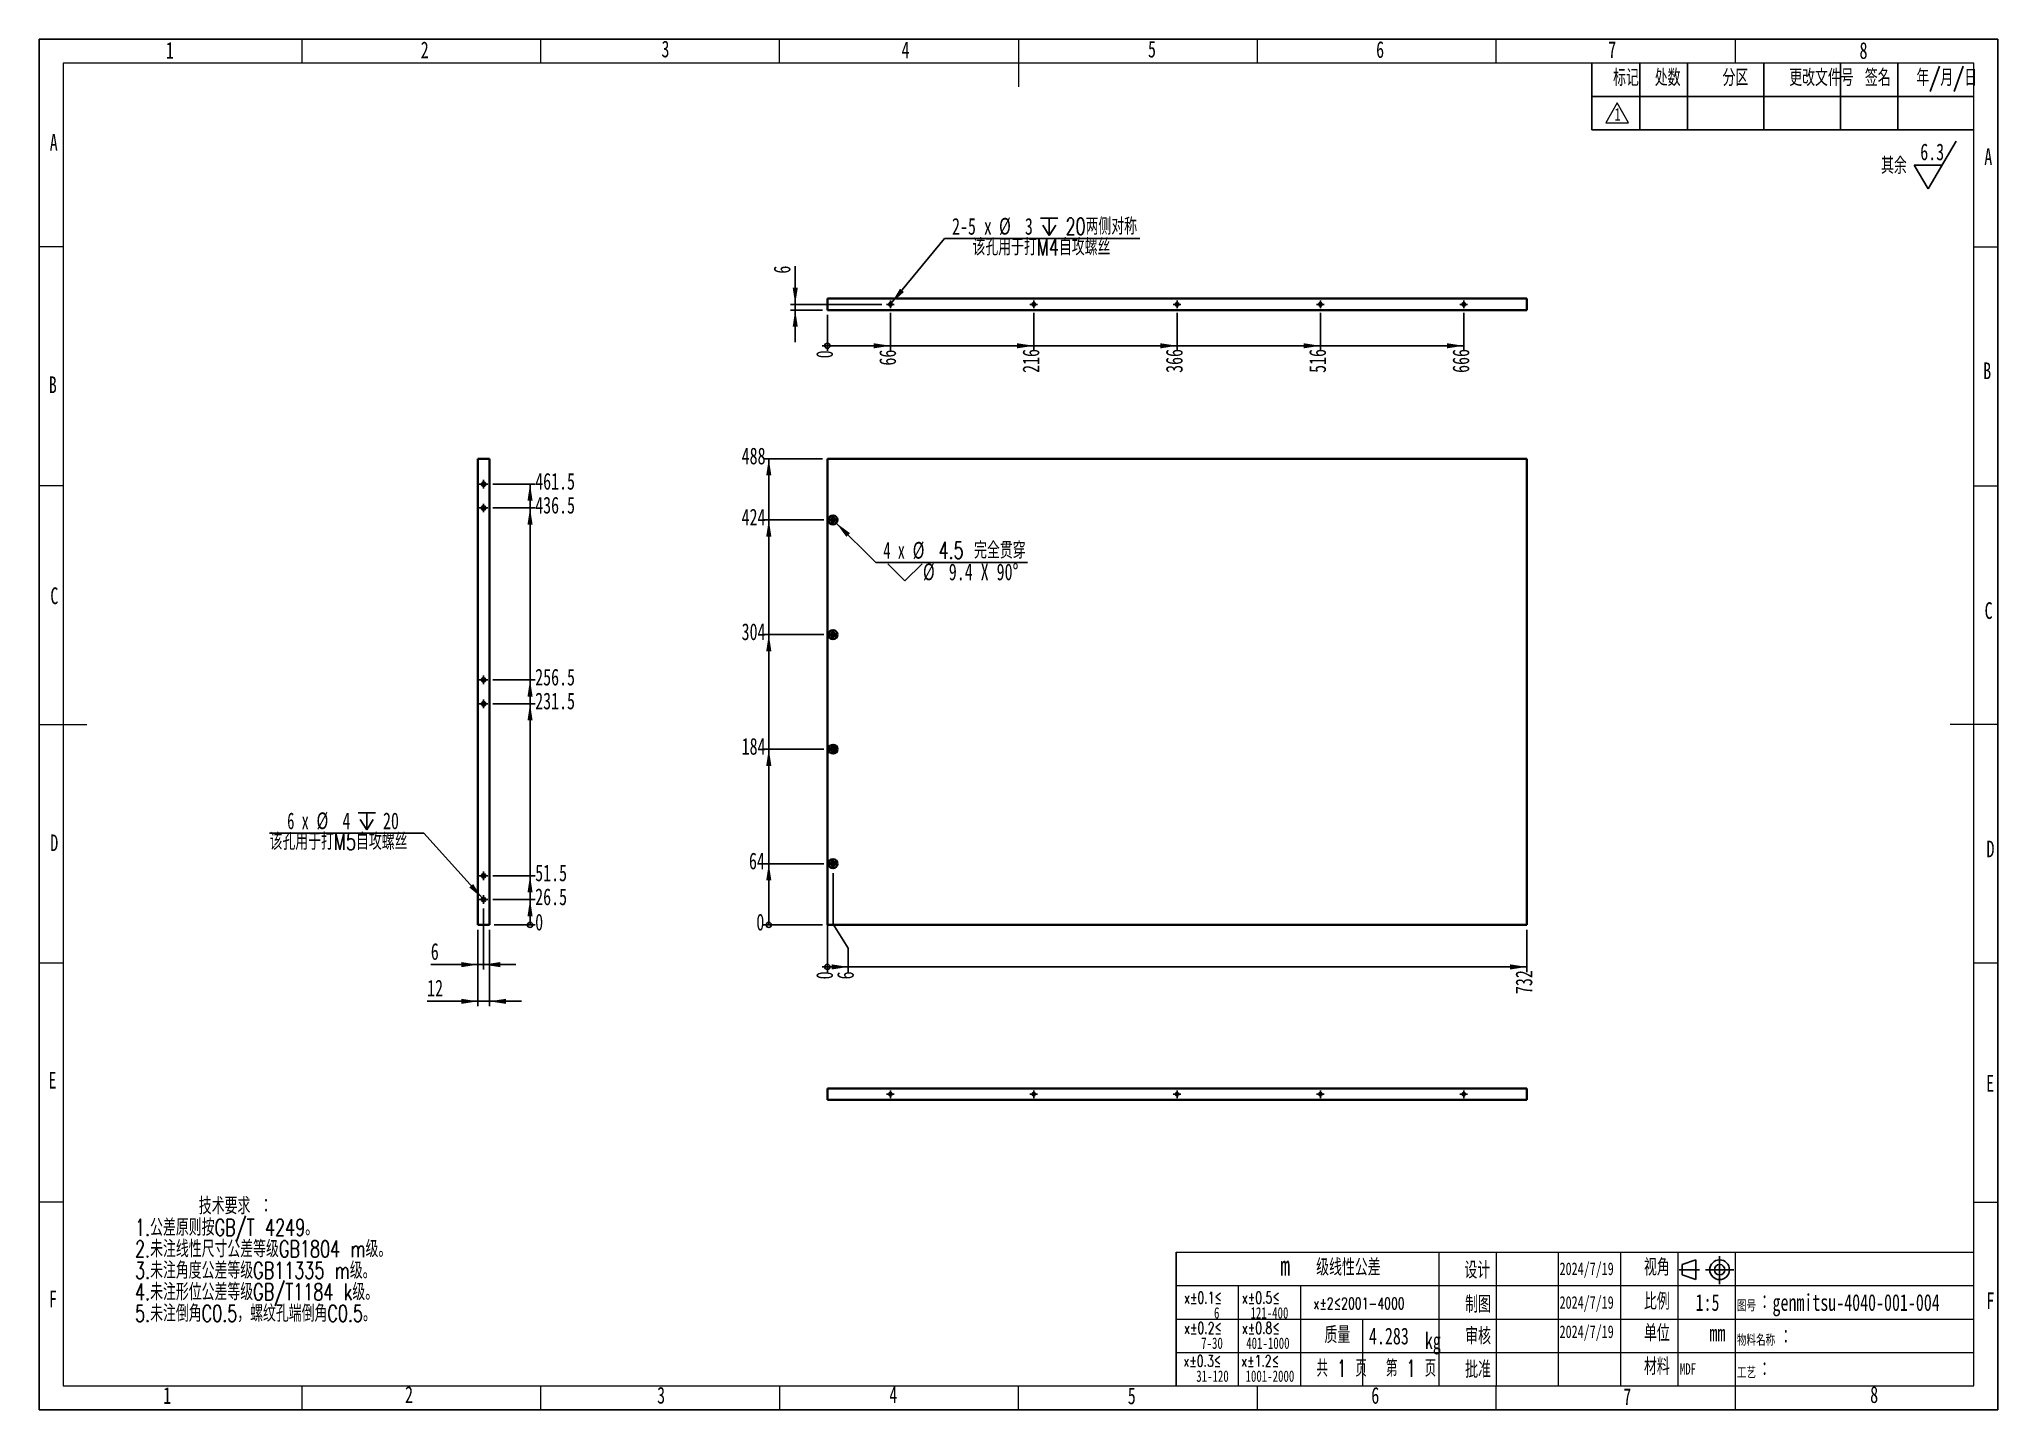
# Model space of a CAD drawing. Header units: millimetres. Extents: x 5 to 415, y 5 to 292.
import ezdxf

# ---------------------------------------------------------------- set-up
doc = ezdxf.new("R2010")
doc.units = ezdxf.units.MM
doc.layers.add('图框', color=7, linetype='Continuous')
doc.layers.add('细实线层', color=7, linetype='Continuous')
doc.styles.add('SLDTEXTSTYLE0', font='TXT', dxfattribs={"width": 0.7, "bigfont": 'bigfont'})
doc.styles.add('SLDTEXTSTYLE1', font='TXT', dxfattribs={"width": 0.7})
doc.styles.add('SLDTEXTSTYLE2', font='TXT', dxfattribs={"width": 0.62, "bigfont": 'bigfont'})
doc.styles.add('SLDTEXTSTYLE3', font='TXT', dxfattribs={"width": 0.633333})
doc.dimstyles.new('SLDDIMSTYLE0', dxfattribs={"dimtxt": 3.5, "dimasz": 0.358974, "dimexe": 0, "dimexo": 0.0625, "dimgap": 0.875, "dimtad": 0, "dimtih": 1, "dimtoh": 1, "dimdec": 0, "dimlfac": 5, "dimrnd": 1e-09, "dimdsep": 46, "dimtxsty": 'SLDTEXTSTYLE1', "dimblk1": 'ORIGIN', "dimblk2": 'ORIGIN', "dimsah": 1, "dimcen": 0.09, "dimadec": 0, "dimazin": 2, "dimtfac": 1, "dimtdec": 0, "dimtofl": 0, "dimtmove": 0, "dimatfit": 3, "dimldrblk": 'ORIGIN', "dimfxl": 0, "dimfrac": 2, "dimtolj": 1, "dimtzin": 12, "dimarcsym": 0})
doc.dimstyles.new('SLDDIMSTYLE1', dxfattribs={"dimtxt": 3.5, "dimasz": 3.5, "dimexe": 0, "dimexo": 0.0625, "dimgap": 0.875, "dimtad": 0, "dimtih": 1, "dimtoh": 1, "dimlfac": 5, "dimrnd": 1e-09, "dimzin": 12, "dimdsep": 46, "dimtxsty": 'SLDTEXTSTYLE1', "dimsah": 1, "dimcen": 0.09, "dimadec": 0, "dimazin": 3, "dimtfac": 1, "dimtofl": 0, "dimtmove": 0, "dimatfit": 3, "dimfxl": 0, "dimfrac": 2, "dimtolj": 1, "dimtzin": 12, "dimarcsym": 0})
doc.dimstyles.new('SLDDIMSTYLE2', dxfattribs={"dimtxt": 3.5, "dimasz": 3.5, "dimexe": 0, "dimexo": 0.0625, "dimgap": 0.875, "dimtad": 0, "dimtih": 1, "dimtoh": 1, "dimdec": 1, "dimlfac": 5, "dimrnd": 1e-09, "dimzin": 12, "dimdsep": 46, "dimtxsty": 'SLDTEXTSTYLE1', "dimblk1": 'NONE', "dimsah": 1, "dimcen": 0, "dimadec": 0, "dimazin": 3, "dimtfac": 1, "dimtmove": 0, "dimatfit": 3, "dimldrblk": 'NONE', "dimfxl": 0, "dimfrac": 2, "dimtolj": 1, "dimtzin": 12, "dimarcsym": 0})
doc.dimstyles.new('SLDDIMSTYLE3', dxfattribs={"dimtxt": 3.5, "dimasz": 3.5, "dimexe": 0, "dimexo": 0.0625, "dimgap": 0.875, "dimtad": 2, "dimlfac": 5, "dimrnd": 1e-09, "dimzin": 12, "dimdsep": 46, "dimtxsty": 'SLDTEXTSTYLE1', "dimsah": 1, "dimcen": 0.09, "dimadec": 0, "dimazin": 3, "dimtfac": 1, "dimtmove": 0, "dimatfit": 0, "dimfxl": 0, "dimfrac": 2, "dimtolj": 1, "dimtzin": 12, "dimarcsym": 0})
doc.dimstyles.new('SLDDIMSTYLE4', dxfattribs={"dimtxt": 3.5, "dimasz": 3.5, "dimexe": 0, "dimexo": 0.0625, "dimgap": 0.875, "dimtad": 0, "dimtih": 1, "dimtoh": 1, "dimdec": 6, "dimlfac": 5, "dimrnd": 1e-09, "dimzin": 12, "dimdsep": 46, "dimtxsty": 'SLDTEXTSTYLE1', "dimblk1": 'NONE', "dimsah": 1, "dimcen": 0, "dimadec": 0, "dimazin": 3, "dimtfac": 1, "dimtmove": 0, "dimatfit": 3, "dimldrblk": 'NONE', "dimfxl": 0, "dimfrac": 2, "dimtolj": 1, "dimtzin": 12, "dimarcsym": 0})

# ---------------------------------------------------------------- blocks, each defined once
blk = doc.blocks.new('块3')
at = {"color": 7, "linetype": 'Continuous', "lineweight": 18}
for p, q in [((212.27, 191.34), (209.89, 187.21)), ((214.65, 187.21), (212.27, 191.34)), ((209.89, 187.21), (214.65, 187.21))]:
    blk.add_line(p, q, dxfattribs=at)
blk = doc.blocks.new('SW_SFSYMBOL_0')
at = {"layer": '图框', "color": 0}
for p, q in [((1.65, -5), (7.55, 5)), ((1.65, -5), (-1.3, 0)), ((4.6, 0), (-1.3, 0))]:
    blk.add_line(p, q, dxfattribs=at)
at = {"layer": '图框', "color": 0, "insert": (0, 4.51), "char_height": 3.5, "attachment_point": 1, "style": 'SLDTEXTSTYLE1'}
blk.add_mtext('6.3', dxfattribs=at)
blk = doc.blocks.new('_Origin')
at = {"color": 0, "linetype": 'ByBlock', "lineweight": -2}
blk.add_line((0, 0), (-1, 0), dxfattribs=at)
blk.add_circle((0, 0), 0.5, dxfattribs=at)
blk = doc.blocks.new('_D')
at = {"layer": '图框'}
for q in [(169.99, 106.54), (169.99, 96.66)]:
    blk.add_line((169.99, 101.66), q, dxfattribs=at)
at = {"layer": '图框', "xscale": 1.076923076923077, "yscale": 1.076923076923077}
blk.add_blockref('_Origin', (169.99, 97.74), dxfattribs=at)
at = {"layer": '图框', "insert": (167.65, 95.13), "char_height": 3.5, "attachment_point": 1, "rotation": 90, "style": 'SLDTEXTSTYLE1'}
blk.add_mtext('0', dxfattribs=at)
blk = doc.blocks.new('_D_1')
at = {"layer": '图框'}
for p, q in [((171.19, 106.66), (171.19, 117.39)), ((174.37, 101.66), (171.19, 106.66)), ((174.37, 101.66), (174.37, 96.66)), ((169.99, 97.74), (174.37, 97.74))]:
    blk.add_line(p, q, dxfattribs=at)
blk.add_solid([(174.37, 97.74), (170.87, 98.28), (170.87, 97.2)], dxfattribs=at)
at = {"layer": '图框', "insert": (172.02, 95.13), "char_height": 3.5, "attachment_point": 1, "rotation": 90, "style": 'SLDTEXTSTYLE1'}
blk.add_mtext('6', dxfattribs=at)
blk = doc.blocks.new('_D_2')
at = {"layer": '图框'}
for p, q in [((316.39, 105.54), (316.39, 96.66)), ((174.37, 97.74), (316.39, 97.74))]:
    blk.add_line(p, q, dxfattribs=at)
blk.add_solid([(316.39, 97.74), (312.89, 98.28), (312.89, 97.2)], dxfattribs=at)
at = {"layer": '图框', "insert": (314.05, 92.06), "char_height": 3.5, "attachment_point": 1, "rotation": 90, "style": 'SLDTEXTSTYLE1'}
blk.add_mtext('732', dxfattribs=at)
blk = doc.blocks.new('_D_3')
at = {"layer": '图框'}
blk.add_line((168.99, 106.54), (156.65, 106.54), dxfattribs=at)
at = {"layer": '图框', "xscale": 1.076923076923077, "yscale": 1.076923076923077}
blk.add_blockref('_Origin', (157.73, 106.54), dxfattribs=at)
at = {"layer": '图框', "insert": (155.12, 108.88), "char_height": 3.5, "attachment_point": 1, "style": 'SLDTEXTSTYLE1'}
blk.add_mtext('0', dxfattribs=at)
blk = doc.blocks.new('_D_4')
at = {"layer": '图框'}
for p, q in [((169.24, 119.34), (156.65, 119.34)), ((157.73, 106.54), (157.73, 119.34))]:
    blk.add_line(p, q, dxfattribs=at)
blk.add_solid([(157.73, 119.34), (157.19, 115.84), (158.27, 115.84)], dxfattribs=at)
at = {"layer": '图框', "insert": (153.58, 121.68), "char_height": 3.5, "attachment_point": 1, "style": 'SLDTEXTSTYLE1'}
blk.add_mtext('64', dxfattribs=at)
blk = doc.blocks.new('_D_5')
at = {"layer": '图框'}
for p, q in [((169.24, 143.34), (156.65, 143.34)), ((157.73, 119.34), (157.73, 143.34))]:
    blk.add_line(p, q, dxfattribs=at)
blk.add_solid([(157.73, 143.34), (157.19, 139.84), (158.27, 139.84)], dxfattribs=at)
at = {"layer": '图框', "insert": (152.05, 145.68), "char_height": 3.5, "attachment_point": 1, "style": 'SLDTEXTSTYLE1'}
blk.add_mtext('184', dxfattribs=at)
blk = doc.blocks.new('_D_6')
at = {"layer": '图框'}
for p, q in [((169.24, 167.34), (156.65, 167.34)), ((157.73, 143.34), (157.73, 167.34))]:
    blk.add_line(p, q, dxfattribs=at)
blk.add_solid([(157.73, 167.34), (157.19, 163.84), (158.27, 163.84)], dxfattribs=at)
at = {"layer": '图框', "insert": (152.04, 169.68), "char_height": 3.5, "attachment_point": 1, "style": 'SLDTEXTSTYLE1'}
blk.add_mtext('304', dxfattribs=at)
blk = doc.blocks.new('_D_7')
at = {"layer": '图框'}
for p, q in [((169.24, 191.34), (156.65, 191.34)), ((157.73, 167.34), (157.73, 191.34))]:
    blk.add_line(p, q, dxfattribs=at)
blk.add_solid([(157.73, 191.34), (157.19, 187.84), (158.27, 187.84)], dxfattribs=at)
at = {"layer": '图框', "insert": (152.04, 193.68), "char_height": 3.5, "attachment_point": 1, "style": 'SLDTEXTSTYLE1'}
blk.add_mtext('424', dxfattribs=at)
blk = doc.blocks.new('_D_8')
at = {"layer": '图框'}
for p, q in [((168.99, 204.14), (156.65, 204.14)), ((157.73, 191.34), (157.73, 204.14))]:
    blk.add_line(p, q, dxfattribs=at)
blk.add_solid([(157.73, 204.14), (157.19, 200.64), (158.27, 200.64)], dxfattribs=at)
at = {"layer": '图框', "insert": (152.05, 206.48), "char_height": 3.5, "attachment_point": 1, "style": 'SLDTEXTSTYLE1'}
blk.add_mtext('488', dxfattribs=at)
blk = doc.blocks.new('SW_SYMBOL_HOLE_SINK')
at = {"layer": '图框', "color": 0}
for p, q in [((0, 875), (800, 75)), ((800, 75), (1600, 875))]:
    blk.add_line(p, q, dxfattribs=at)
blk = doc.blocks.new('_D_9')
at = {"layer": '图框'}
for p, q in [((170.53, 192), (171.86, 190.67)), ((171.86, 190.67), (180.13, 182.39)), ((180.13, 182.39), (211.87, 182.39))]:
    blk.add_line(p, q, dxfattribs=at)
blk.add_solid([(171.86, 190.67), (173.95, 187.81), (174.71, 188.57)], dxfattribs=at)
at = {"layer": '图框', "xscale": 0.004511737089201878, "yscale": 0.004511737089201878, "zscale": 0.004511737089201878}
blk.add_blockref('SW_SYMBOL_HOLE_SINK', (182.63, 178.21), dxfattribs=at)
at = {"layer": '图框', "char_height": 3.5, "attachment_point": 1}
for s, insert, style in [('4 x', (181.71, 186.72), 'SLDTEXTSTYLE3'), ('%%c', (187.84, 186.73), 'SLDTEXTSTYLE1'), ('4.5 完全贯穿', (193.27, 186.72), 'SLDTEXTSTYLE0'), ('%%c', (189.99, 182.22), 'SLDTEXTSTYLE1'), ('9.4 X 90°', (195.42, 182.2), 'SLDTEXTSTYLE1')]:
    blk.add_mtext(s, dxfattribs=dict(at, insert=insert, style=style))
blk = doc.blocks.new('_None')
blk = doc.blocks.new('SW_CENTERMARKSYMBOL_0')
at = {"layer": '图框', "color": 0}
for p, q in [((-0.5, 0), (-0.95, 0)), ((0, 0), (-0.5, 0)), ((0, 0.5), (0, 0.95)), ((0, 0), (0, 0.5)), ((0, 0), (0, -0.5)), ((0, 0), (0.5, 0)), ((0.5, 0), (0.95, 0)), ((0, -0.5), (0, -0.95))]:
    blk.add_line(p, q, dxfattribs=at)
blk = doc.blocks.new('SW_CENTERMARKSYMBOL_1')
at = {"layer": '图框', "color": 0}
for p, q in [((-0.5, 0), (-0.95, 0)), ((0, 0), (-0.5, 0)), ((0, 0.5), (0, 0.95)), ((0, 0), (0, 0.5)), ((0, 0), (0, -0.5)), ((0, 0), (0.5, 0)), ((0.5, 0), (0.95, 0)), ((0, -0.5), (0, -0.95))]:
    blk.add_line(p, q, dxfattribs=at)
blk = doc.blocks.new('SW_CENTERMARKSYMBOL_2')
at = {"layer": '图框', "color": 0}
for p, q in [((-0.5, 0), (-0.95, 0)), ((0, 0), (-0.5, 0)), ((0, 0.5), (0, 0.95)), ((0, 0), (0, 0.5)), ((0, 0), (0, -0.5)), ((0, 0), (0.5, 0)), ((0.5, 0), (0.95, 0)), ((0, -0.5), (0, -0.95))]:
    blk.add_line(p, q, dxfattribs=at)
blk = doc.blocks.new('SW_CENTERMARKSYMBOL_3')
at = {"layer": '图框', "color": 0}
for p, q in [((-0.5, 0), (-0.95, 0)), ((0, 0), (-0.5, 0)), ((0, 0.5), (0, 0.95)), ((0, 0), (0, 0.5)), ((0, 0), (0, -0.5)), ((0, 0), (0.5, 0)), ((0.5, 0), (0.95, 0)), ((0, -0.5), (0, -0.95))]:
    blk.add_line(p, q, dxfattribs=at)
blk = doc.blocks.new('_D_10')
at = {"layer": '图框'}
blk.add_line((100.24, 106.54), (108.83, 106.54), dxfattribs=at)
at = {"layer": '图框', "xscale": 1.076923076923077, "yscale": 1.076923076923077}
blk.add_blockref('_Origin', (107.75, 106.54), dxfattribs=at)
at = {"layer": '图框', "insert": (108.83, 108.88), "char_height": 3.5, "attachment_point": 1, "style": 'SLDTEXTSTYLE1'}
blk.add_mtext('0', dxfattribs=at)
blk = doc.blocks.new('_D_11')
at = {"layer": '图框'}
for p, q in [((99.94, 111.84), (108.83, 111.84)), ((107.75, 106.54), (107.75, 111.84))]:
    blk.add_line(p, q, dxfattribs=at)
blk.add_solid([(107.75, 111.84), (107.22, 108.34), (108.29, 108.34)], dxfattribs=at)
at = {"layer": '图框', "insert": (108.83, 114.18), "char_height": 3.5, "attachment_point": 1, "style": 'SLDTEXTSTYLE1'}
blk.add_mtext('26.5', dxfattribs=at)
blk = doc.blocks.new('_D_12')
at = {"layer": '图框'}
for p, q in [((99.94, 116.84), (108.83, 116.84)), ((107.75, 111.84), (107.75, 116.84))]:
    blk.add_line(p, q, dxfattribs=at)
blk.add_solid([(107.75, 116.84), (107.22, 113.34), (108.29, 113.34)], dxfattribs=at)
at = {"layer": '图框', "insert": (108.83, 119.18), "char_height": 3.5, "attachment_point": 1, "style": 'SLDTEXTSTYLE1'}
blk.add_mtext('51.5', dxfattribs=at)
blk = doc.blocks.new('_D_13')
at = {"layer": '图框'}
for p, q in [((99.94, 152.84), (108.83, 152.84)), ((107.75, 116.84), (107.75, 152.84))]:
    blk.add_line(p, q, dxfattribs=at)
blk.add_solid([(107.75, 152.84), (107.22, 149.34), (108.29, 149.34)], dxfattribs=at)
at = {"layer": '图框', "insert": (108.83, 155.18), "char_height": 3.5, "attachment_point": 1, "style": 'SLDTEXTSTYLE1'}
blk.add_mtext('231.5', dxfattribs=at)
blk = doc.blocks.new('_D_14')
at = {"layer": '图框'}
for p, q in [((99.94, 157.84), (108.83, 157.84)), ((107.75, 152.84), (107.75, 157.84))]:
    blk.add_line(p, q, dxfattribs=at)
blk.add_solid([(107.75, 157.84), (107.22, 154.34), (108.29, 154.34)], dxfattribs=at)
at = {"layer": '图框', "insert": (108.83, 160.18), "char_height": 3.5, "attachment_point": 1, "style": 'SLDTEXTSTYLE1'}
blk.add_mtext('256.5', dxfattribs=at)
blk = doc.blocks.new('_D_15')
at = {"layer": '图框'}
for p, q in [((99.94, 193.84), (108.83, 193.84)), ((107.75, 157.84), (107.75, 193.84))]:
    blk.add_line(p, q, dxfattribs=at)
blk.add_solid([(107.75, 193.84), (107.22, 190.34), (108.29, 190.34)], dxfattribs=at)
at = {"layer": '图框', "insert": (108.83, 196.18), "char_height": 3.5, "attachment_point": 1, "style": 'SLDTEXTSTYLE1'}
blk.add_mtext('436.5', dxfattribs=at)
blk = doc.blocks.new('_D_16')
at = {"layer": '图框'}
for p, q in [((99.94, 198.84), (108.83, 198.84)), ((107.75, 193.84), (107.75, 198.84))]:
    blk.add_line(p, q, dxfattribs=at)
blk.add_solid([(107.75, 198.84), (107.22, 195.34), (108.29, 195.34)], dxfattribs=at)
at = {"layer": '图框', "insert": (108.83, 201.18), "char_height": 3.5, "attachment_point": 1, "style": 'SLDTEXTSTYLE1'}
blk.add_mtext('461.5', dxfattribs=at)
blk = doc.blocks.new('_D_17')
at = {"layer": '图框'}
for p, q in [((98.04, 109.94), (98.04, 97.22)), ((96.84, 105.54), (96.84, 97.22)), ((96.84, 98.22), (86.98, 98.22)), ((96.84, 98.22), (98.04, 98.22)), ((98.04, 98.22), (104.77, 98.22))]:
    blk.add_line(p, q, dxfattribs=at)
for points in [[(96.84, 98.22), (93.34, 98.76), (93.34, 97.68)], [(98.04, 98.22), (101.54, 97.68), (101.54, 98.76)]]:
    blk.add_solid(points, dxfattribs=at)
at = {"layer": '图框', "insert": (86.98, 102.73), "char_height": 3.5, "attachment_point": 1, "style": 'SLDTEXTSTYLE1'}
blk.add_mtext('6', dxfattribs=at)
blk = doc.blocks.new('_D_18')
at = {"layer": '图框'}
for p, q in [((96.84, 105.54), (96.84, 89.54)), ((99.24, 105.54), (99.24, 89.54)), ((96.84, 90.54), (86.21, 90.54)), ((96.84, 90.54), (99.24, 90.54)), ((99.24, 90.54), (105.97, 90.54))]:
    blk.add_line(p, q, dxfattribs=at)
for points in [[(96.84, 90.54), (93.34, 91.07), (93.34, 90)], [(99.24, 90.54), (102.74, 90), (102.74, 91.07)]]:
    blk.add_solid(points, dxfattribs=at)
at = {"layer": '图框', "insert": (86.21, 95.05), "char_height": 3.5, "attachment_point": 1, "style": 'SLDTEXTSTYLE1'}
blk.add_mtext('12', dxfattribs=at)
blk = doc.blocks.new('SW_SYMBOL_HOLE_DEPTH')
at = {"layer": '图框', "color": 0}
for p, q in [((0, 875), (800, 875)), ((100, 555), (400, 75)), ((400, 875), (400, 75)), ((700, 555), (400, 75))]:
    blk.add_line(p, q, dxfattribs=at)
blk = doc.blocks.new('_D_19')
at = {"layer": '图框'}
for p, q in [((85.54, 125.76), (53.23, 125.76)), ((97.77, 112.13), (85.54, 125.76)), ((98.31, 111.54), (97.77, 112.13))]:
    blk.add_line(p, q, dxfattribs=at)
blk.add_solid([(97.77, 112.13), (95.83, 115.1), (95.03, 114.38)], dxfattribs=at)
at = {"layer": '图框', "xscale": 0.004511737089201878, "yscale": 0.004511737089201878, "zscale": 0.004511737089201878}
blk.add_blockref('SW_SYMBOL_HOLE_DEPTH', (71.76, 126.09), dxfattribs=at)
at = {"layer": '图框', "char_height": 3.5, "attachment_point": 1}
for s, insert, style in [('6 x', (56.92, 130.08), 'SLDTEXTSTYLE3'), ('%%c', (63.05, 130.1), 'SLDTEXTSTYLE1'), ('4', (68.48, 130.08), 'SLDTEXTSTYLE1'), ('20', (76.97, 130.08), 'SLDTEXTSTYLE1'), ('该孔用于打M5自攻螺丝', (53.23, 125.75), 'SLDTEXTSTYLE0')]:
    blk.add_mtext(s, dxfattribs=dict(at, insert=insert, style=style))
blk = doc.blocks.new('SW_CENTERMARKSYMBOL_4')
at = {"layer": '图框', "color": 0}
for p, q in [((-0.5, 0), (-0.9, 0)), ((0, 0), (-0.5, 0)), ((0, 0.5), (0, 0.9)), ((0, 0), (0, 0.5)), ((0, 0), (0, -0.5)), ((0, 0), (0.5, 0)), ((0.5, 0), (0.9, 0)), ((0, -0.5), (0, -0.9))]:
    blk.add_line(p, q, dxfattribs=at)
blk = doc.blocks.new('SW_CENTERMARKSYMBOL_5')
at = {"layer": '图框', "color": 0}
for p, q in [((-0.5, 0), (-0.9, 0)), ((0, 0), (-0.5, 0)), ((0, 0.5), (0, 0.9)), ((0, 0), (0, 0.5)), ((0, 0), (0, -0.5)), ((0, 0), (0.5, 0)), ((0.5, 0), (0.9, 0)), ((0, -0.5), (0, -0.9))]:
    blk.add_line(p, q, dxfattribs=at)
blk = doc.blocks.new('SW_CENTERMARKSYMBOL_6')
at = {"layer": '图框', "color": 0}
for p, q in [((-0.5, 0), (-0.9, 0)), ((0, 0), (-0.5, 0)), ((0, 0.5), (0, 0.9)), ((0, 0), (0, 0.5)), ((0, 0), (0, -0.5)), ((0, 0), (0.5, 0)), ((0.5, 0), (0.9, 0)), ((0, -0.5), (0, -0.9))]:
    blk.add_line(p, q, dxfattribs=at)
blk = doc.blocks.new('SW_CENTERMARKSYMBOL_7')
at = {"layer": '图框', "color": 0}
for p, q in [((-0.5, 0), (-0.9, 0)), ((0, 0), (-0.5, 0)), ((0, 0.5), (0, 0.9)), ((0, 0), (0, 0.5)), ((0, 0), (0, -0.5)), ((0, 0), (0.5, 0)), ((0.5, 0), (0.9, 0)), ((0, -0.5), (0, -0.9))]:
    blk.add_line(p, q, dxfattribs=at)
blk = doc.blocks.new('SW_CENTERMARKSYMBOL_8')
at = {"layer": '图框', "color": 0}
for p, q in [((-0.5, 0), (-0.9, 0)), ((0, 0), (-0.5, 0)), ((0, 0.5), (0, 0.9)), ((0, 0), (0, 0.5)), ((0, 0), (0, -0.5)), ((0, 0), (0.5, 0)), ((0.5, 0), (0.9, 0)), ((0, -0.5), (0, -0.9))]:
    blk.add_line(p, q, dxfattribs=at)
blk = doc.blocks.new('SW_CENTERMARKSYMBOL_9')
at = {"layer": '图框', "color": 0}
for p, q in [((-0.5, 0), (-0.9, 0)), ((0, 0), (-0.5, 0)), ((0, 0.5), (0, 0.9)), ((0, 0), (0, 0.5)), ((0, 0), (0, -0.5)), ((0, 0), (0.5, 0)), ((0.5, 0), (0.9, 0)), ((0, -0.5), (0, -0.9))]:
    blk.add_line(p, q, dxfattribs=at)
blk = doc.blocks.new('_D_20')
at = {"layer": '图框'}
blk.add_line((169.99, 234.27), (169.99, 226.72), dxfattribs=at)
at = {"layer": '图框', "xscale": 1.076923076923077, "yscale": 1.076923076923077}
blk.add_blockref('_Origin', (169.99, 227.8), dxfattribs=at)
at = {"layer": '图框', "insert": (167.65, 225.18), "char_height": 3.5, "attachment_point": 1, "rotation": 90, "style": 'SLDTEXTSTYLE1'}
blk.add_mtext('0', dxfattribs=at)
blk = doc.blocks.new('_D_21')
at = {"layer": '图框'}
for p, q in [((183.19, 234.67), (183.19, 226.72)), ((169.99, 227.8), (183.19, 227.8))]:
    blk.add_line(p, q, dxfattribs=at)
blk.add_solid([(183.19, 227.8), (179.69, 228.33), (179.69, 227.26)], dxfattribs=at)
at = {"layer": '图框', "insert": (180.85, 223.66), "char_height": 3.5, "attachment_point": 1, "rotation": 90, "style": 'SLDTEXTSTYLE1'}
blk.add_mtext('66', dxfattribs=at)
blk = doc.blocks.new('_D_22')
at = {"layer": '图框'}
for p, q in [((213.19, 234.67), (213.19, 226.72)), ((183.19, 227.8), (213.19, 227.8))]:
    blk.add_line(p, q, dxfattribs=at)
blk.add_solid([(213.19, 227.8), (209.69, 228.33), (209.69, 227.26)], dxfattribs=at)
at = {"layer": '图框', "insert": (210.85, 222.12), "char_height": 3.5, "attachment_point": 1, "rotation": 90, "style": 'SLDTEXTSTYLE1'}
blk.add_mtext('216', dxfattribs=at)
blk = doc.blocks.new('_D_23')
at = {"layer": '图框'}
for p, q in [((243.19, 234.67), (243.19, 226.72)), ((213.19, 227.8), (243.19, 227.8))]:
    blk.add_line(p, q, dxfattribs=at)
blk.add_solid([(243.19, 227.8), (239.69, 228.33), (239.69, 227.26)], dxfattribs=at)
at = {"layer": '图框', "insert": (240.85, 222.12), "char_height": 3.5, "attachment_point": 1, "rotation": 90, "style": 'SLDTEXTSTYLE1'}
blk.add_mtext('366', dxfattribs=at)
blk = doc.blocks.new('_D_24')
at = {"layer": '图框'}
for p, q in [((273.19, 234.67), (273.19, 226.72)), ((243.19, 227.8), (273.19, 227.8))]:
    blk.add_line(p, q, dxfattribs=at)
blk.add_solid([(273.19, 227.8), (269.69, 228.33), (269.69, 227.26)], dxfattribs=at)
at = {"layer": '图框', "insert": (270.85, 222.12), "char_height": 3.5, "attachment_point": 1, "rotation": 90, "style": 'SLDTEXTSTYLE1'}
blk.add_mtext('516', dxfattribs=at)
blk = doc.blocks.new('_D_25')
at = {"layer": '图框'}
for p, q in [((303.19, 234.67), (303.19, 226.72)), ((273.19, 227.8), (303.19, 227.8))]:
    blk.add_line(p, q, dxfattribs=at)
blk.add_solid([(303.19, 227.8), (299.69, 228.33), (299.69, 227.26)], dxfattribs=at)
at = {"layer": '图框', "insert": (300.85, 222.12), "char_height": 3.5, "attachment_point": 1, "rotation": 90, "style": 'SLDTEXTSTYLE1'}
blk.add_mtext('666', dxfattribs=at)
blk = doc.blocks.new('_D_26')
at = {"layer": '图框'}
for p, q in [((183.38, 236.71), (194.51, 250.23)), ((194.51, 250.23), (235.37, 250.23)), ((183, 236.24), (183.38, 236.71))]:
    blk.add_line(p, q, dxfattribs=at)
blk.add_solid([(183.38, 236.71), (186.02, 239.07), (185.19, 239.75)], dxfattribs=at)
at = {"layer": '图框', "xscale": 0.004511737089201878, "yscale": 0.004511737089201878, "zscale": 0.004511737089201878}
blk.add_blockref('SW_SYMBOL_HOLE_DEPTH', (214.63, 250.57), dxfattribs=at)
at = {"layer": '图框', "char_height": 3.5, "attachment_point": 1}
for s, insert, style in [('2-5 x', (196.09, 254.56), 'SLDTEXTSTYLE1'), ('%%c', (205.92, 254.58), 'SLDTEXTSTYLE1'), ('3', (211.34, 254.56), 'SLDTEXTSTYLE1'), ('20两侧对称', (219.84, 254.56), 'SLDTEXTSTYLE0'), ('该孔用于打M4自攻螺丝', (200.37, 250.23), 'SLDTEXTSTYLE0')]:
    blk.add_mtext(s, dxfattribs=dict(at, insert=insert, style=style))
blk = doc.blocks.new('_D_27')
at = {"layer": '图框'}
for p, q in [((163.26, 236.47), (163.26, 244.44)), ((181.39, 236.47), (162.26, 236.47)), ((168.99, 235.27), (162.26, 235.27)), ((163.26, 235.27), (163.26, 236.47)), ((163.26, 235.27), (163.26, 228.54))]:
    blk.add_line(p, q, dxfattribs=at)
for points in [[(163.26, 236.47), (163.8, 239.97), (162.73, 239.97)], [(163.26, 235.27), (162.73, 231.77), (163.8, 231.77)]]:
    blk.add_solid(points, dxfattribs=at)
at = {"layer": '图框', "insert": (158.75, 242.91), "char_height": 3.5, "attachment_point": 1, "rotation": 90, "style": 'SLDTEXTSTYLE1'}
blk.add_mtext('6', dxfattribs=at)
blk = doc.blocks.new('SW_CENTERMARKSYMBOL_10')
at = {"layer": '图框', "color": 0}
for p, q in [((-0.5, 0), (-0.8, 0)), ((0, 0), (-0.5, 0)), ((0, 0.5), (0, 0.8)), ((0, 0), (0, 0.5)), ((0, 0), (0, -0.5)), ((0, 0), (0.5, 0)), ((0.5, 0), (0.8, 0)), ((0, -0.5), (0, -0.8))]:
    blk.add_line(p, q, dxfattribs=at)
blk = doc.blocks.new('SW_CENTERMARKSYMBOL_11')
at = {"layer": '图框', "color": 0}
for p, q in [((-0.5, 0), (-0.8, 0)), ((0, 0), (-0.5, 0)), ((0, 0.5), (0, 0.8)), ((0, 0), (0, 0.5)), ((0, 0), (0, -0.5)), ((0, 0), (0.5, 0)), ((0.5, 0), (0.8, 0)), ((0, -0.5), (0, -0.8))]:
    blk.add_line(p, q, dxfattribs=at)
blk = doc.blocks.new('SW_CENTERMARKSYMBOL_12')
at = {"layer": '图框', "color": 0}
for p, q in [((-0.5, 0), (-0.8, 0)), ((0, 0), (-0.5, 0)), ((0, 0.5), (0, 0.8)), ((0, 0), (0, 0.5)), ((0, 0), (0, -0.5)), ((0, 0), (0.5, 0)), ((0.5, 0), (0.8, 0)), ((0, -0.5), (0, -0.8))]:
    blk.add_line(p, q, dxfattribs=at)
blk = doc.blocks.new('SW_CENTERMARKSYMBOL_13')
at = {"layer": '图框', "color": 0}
for p, q in [((-0.5, 0), (-0.8, 0)), ((0, 0), (-0.5, 0)), ((0, 0.5), (0, 0.8)), ((0, 0), (0, 0.5)), ((0, 0), (0, -0.5)), ((0, 0), (0.5, 0)), ((0.5, 0), (0.8, 0)), ((0, -0.5), (0, -0.8))]:
    blk.add_line(p, q, dxfattribs=at)
blk = doc.blocks.new('SW_CENTERMARKSYMBOL_14')
at = {"layer": '图框', "color": 0}
for p, q in [((-0.5, 0), (-0.8, 0)), ((0, 0), (-0.5, 0)), ((0, 0.5), (0, 0.8)), ((0, 0), (0, 0.5)), ((0, 0), (0, -0.5)), ((0, 0), (0.5, 0)), ((0.5, 0), (0.8, 0)), ((0, -0.5), (0, -0.8))]:
    blk.add_line(p, q, dxfattribs=at)
blk = doc.blocks.new('SW_CENTERMARKSYMBOL_15')
at = {"layer": '图框', "color": 0}
for p, q in [((-0.5, 0), (-0.8, 0)), ((0, 0), (-0.5, 0)), ((0, 0.5), (0, 0.8)), ((0, 0), (0, 0.5)), ((0, 0), (0, -0.5)), ((0, 0), (0.5, 0)), ((0.5, 0), (0.8, 0)), ((0, -0.5), (0, -0.8))]:
    blk.add_line(p, q, dxfattribs=at)
blk = doc.blocks.new('SW_CENTERMARKSYMBOL_16')
at = {"layer": '图框', "color": 0}
for p, q in [((-0.5, 0), (-0.8, 0)), ((0, 0), (-0.5, 0)), ((0, 0.5), (0, 0.8)), ((0, 0), (0, 0.5)), ((0, 0), (0, -0.5)), ((0, 0), (0.5, 0)), ((0.5, 0), (0.8, 0)), ((0, -0.5), (0, -0.8))]:
    blk.add_line(p, q, dxfattribs=at)
blk = doc.blocks.new('SW_CENTERMARKSYMBOL_17')
at = {"layer": '图框', "color": 0}
for p, q in [((-0.5, 0), (-0.8, 0)), ((0, 0), (-0.5, 0)), ((0, 0.5), (0, 0.8)), ((0, 0), (0, 0.5)), ((0, 0), (0, -0.5)), ((0, 0), (0.5, 0)), ((0.5, 0), (0.8, 0)), ((0, -0.5), (0, -0.8))]:
    blk.add_line(p, q, dxfattribs=at)
blk = doc.blocks.new('SW_CENTERMARKSYMBOL_18')
at = {"layer": '图框', "color": 0}
for p, q in [((-0.5, 0), (-0.8, 0)), ((0, 0), (-0.5, 0)), ((0, 0.5), (0, 0.8)), ((0, 0), (0, 0.5)), ((0, 0), (0, -0.5)), ((0, 0), (0.5, 0)), ((0.5, 0), (0.8, 0)), ((0, -0.5), (0, -0.8))]:
    blk.add_line(p, q, dxfattribs=at)
blk = doc.blocks.new('SW_CENTERMARKSYMBOL_19')
at = {"layer": '图框', "color": 0}
for p, q in [((-0.5, 0), (-0.8, 0)), ((0, 0), (-0.5, 0)), ((0, 0.5), (0, 0.8)), ((0, 0), (0, 0.5)), ((0, 0), (0, -0.5)), ((0, 0), (0.5, 0)), ((0.5, 0), (0.8, 0)), ((0, -0.5), (0, -0.8))]:
    blk.add_line(p, q, dxfattribs=at)

msp = doc.modelspace()

# ---------------------------------------------------------------- linework, layer by layer
at = {"color": 7, "linetype": 'Continuous', "lineweight": 25}
for p, q in [((415.00342167, 291.99941209), (5, 291.99941209)), ((5, 291.99941209), (5, 5)), ((415.00342167, 5), (415.00342167, 291.99941209)), ((243.00342167, 38), (243.00342167, 10)), ((5, 5), (415.00342167, 5))]:
    msp.add_line(p, q, dxfattribs=at)
at = {"color": 7, "linetype": 'Continuous', "lineweight": 18}
for p, q in [((60.00342167, 291.99941209), (60.00342167, 286.99941209)), ((110.00342167, 286.99941209), (110.00342167, 291.99941209)), ((160.00342167, 286.99941209), (160.00342167, 291.99941209)), ((210.00342167, 291.99941209), (210.00342167, 281.99941209)), ((260.00342167, 286.99941209), (260.00342167, 291.99941209)), ((310.00342167, 286.99941209), (310.00342167, 291.99941209)), ((360.00342167, 291.99941209), (360.00342167, 286.99941209)), ((410.00342167, 286.99941209), (10, 286.99941209)), ((10, 286.99941209), (10, 10)), ((410.00342167, 10), (410.00342167, 286.99941209)), ((10, 248.5), (5, 248.5)), ((410.00342167, 248.5), (415.00342167, 248.5)), ((10, 198.5), (5, 198.5)), ((410.00342167, 198.5), (415.00342167, 198.5)), ((5, 148.5), (15, 148.5)), ((415.00342167, 148.5), (405.00342167, 148.5)), ((10, 98.5), (5, 98.5)), ((415.00342167, 98.5), (410.00342167, 98.5)), ((10, 48.5), (5, 48.5)), ((410.00342167, 48.5), (415.00342167, 48.5)), ((243.00342167, 38), (410.00342167, 38)), ((298.00342167, 38), (298.00342167, 10)), ((310.00342167, 38), (310.00342167, 10)), ((323.00342167, 38), (323.00342167, 10)), ((336.00342167, 38), (336.00342167, 10)), ((348.00342167, 38), (348.00342167, 10)), ((360.00342167, 38), (360.00342167, 10)), ((243.00342167, 31), (410.00342167, 31)), ((256.00342167, 31), (256.00342167, 10)), ((269.00342167, 31), (269.00342167, 10)), ((243.00342167, 24), (410.00342167, 24)), ((282.00342167, 24), (282.00342167, 10)), ((243.00342167, 17), (410.00342167, 17)), ((10, 10), (410.00342167, 10)), ((60.00342167, 10), (60.00342167, 5)), ((110.00342167, 5), (110.00342167, 10)), ((160.00342167, 10), (160.00342167, 5)), ((210.00342167, 5), (210.00342167, 10)), ((260.00342167, 5), (260.00342167, 10)), ((310.00342167, 5), (310.00342167, 10)), ((360.00342167, 10), (360.00342167, 5))]:
    msp.add_line(p, q, dxfattribs=at)
at = {"color": 7, "linetype": 'Continuous', "lineweight": 35}
for p, q in [((169.99152903, 235.273776), (169.99152903, 237.673776)), ((316.39152903, 237.673776), (169.99152903, 237.673776)), ((316.39152903, 235.273776), (169.99152903, 235.273776)), ((316.39152903, 235.273776), (316.39152903, 237.673776)), ((99.23781542, 204.135295), (96.83781542, 204.135295)), ((96.83781542, 204.135295), (96.83781542, 106.535295)), ((99.23781542, 204.135295), (99.23781542, 106.535295)), ((169.99152903, 106.535295), (169.99152903, 204.135295)), ((169.99152903, 204.135295), (316.39152903, 204.135295)), ((316.39152903, 204.135295), (316.39152903, 106.535295)), ((99.23781542, 106.535295), (96.83781542, 106.535295)), ((316.39152903, 106.535295), (169.99152903, 106.535295)), ((169.99152903, 72.290834), (316.39152903, 72.290834)), ((169.99152903, 72.290834), (169.99152903, 69.890834)), ((169.99152903, 69.890834), (316.39152903, 69.890834)), ((316.39152903, 72.290834), (316.39152903, 69.890834))]:
    msp.add_line(p, q, dxfattribs=at)
for centre, radius in [((183.19152903, 236.473776), 0.3), ((213.19152903, 236.473776), 0.3), ((243.19152903, 236.473776), 0.3), ((273.19152903, 236.473776), 0.3), ((303.19152903, 236.473776), 0.3), ((98.03781542, 198.835295), 0.4), ((98.03781542, 193.835295), 0.4), ((171.19152903, 191.335295), 0.94), ((171.19152903, 191.335295), 0.45), ((171.19152903, 167.335295), 0.94), ((171.19152903, 167.335295), 0.45), ((98.03781542, 157.835295), 0.4), ((98.03781542, 152.835295), 0.4), ((171.19152903, 143.335295), 0.94), ((171.19152903, 143.335295), 0.45), ((171.19152903, 119.335295), 0.94), ((171.19152903, 119.335295), 0.45), ((98.03781542, 116.835295), 0.4), ((98.03781542, 111.835295), 0.4), ((183.19152903, 71.090834), 0.3), ((213.19152903, 71.090834), 0.3), ((243.19152903, 71.090834), 0.3), ((273.19152903, 71.090834), 0.3), ((303.19152903, 71.090834), 0.3)]:
    msp.add_circle(centre, radius, dxfattribs=at)
at = {"layer": '图框'}
for p, q in [((330.04473684, 286.99941209), (330.04473684, 272.99941209)), ((340.04473684, 286.99941209), (340.04473684, 272.99941209)), ((350.04473684, 286.99941209), (350.04473684, 272.99941209)), ((366.04473684, 286.99941209), (366.04473684, 272.99941209)), ((382.04473684, 286.99941209), (382.04473684, 272.99941209)), ((394.04473684, 286.99941209), (394.04473684, 272.99941209)), ((330.04473684, 279.99941209), (410.04473684, 279.99941209)), ((330.04473684, 272.99941209), (410.04473684, 272.99941209))]:
    msp.add_line(p, q, dxfattribs=at)
at = {"layer": '细实线层'}
for p, q in [((356.77169772, 31.32499955), (356.77169772, 37.19282057)), ((348.31560258, 34.33695571), (352.58809856, 34.33695571)), ((348.90858268, 35.42571133), (351.77050719, 36.39963149)), ((348.90858268, 33.24820009), (348.90858268, 35.42571133)), ((348.90858268, 33.24820009), (351.77050719, 32.27427993)), ((351.77050719, 32.27427993), (351.77050719, 36.39963149)), ((353.83966825, 34.33695571), (359.74068635, 34.33695571))]:
    msp.add_line(p, q, dxfattribs=at)
for radius in [2.06267578, 1.08875562]:
    msp.add_circle((356.77169772, 34.33695571), radius, dxfattribs=at)

# ---------------------------------------------------------------- block references
at = {"layer": '图框'}
for name, p in [('块3', (123.06957041, 87.29847791)), ('SW_SFSYMBOL_0', (398.76430217, 265.64067765)), ('SW_CENTERMARKSYMBOL_14', (183.19152903, 236.473776)), ('SW_CENTERMARKSYMBOL_13', (213.19152903, 236.473776)), ('SW_CENTERMARKSYMBOL_12', (243.19152903, 236.473776)), ('SW_CENTERMARKSYMBOL_11', (273.19152903, 236.473776)), ('SW_CENTERMARKSYMBOL_10', (303.19152903, 236.473776)), ('SW_CENTERMARKSYMBOL_9', (98.03781542, 198.835295)), ('SW_CENTERMARKSYMBOL_8', (98.03781542, 193.835295)), ('SW_CENTERMARKSYMBOL_0', (171.19152903, 191.335295)), ('SW_CENTERMARKSYMBOL_1', (171.19152903, 167.335295)), ('SW_CENTERMARKSYMBOL_7', (98.03781542, 157.835295)), ('SW_CENTERMARKSYMBOL_6', (98.03781542, 152.835295)), ('SW_CENTERMARKSYMBOL_2', (171.19152903, 143.335295)), ('SW_CENTERMARKSYMBOL_3', (171.19152903, 119.335295)), ('SW_CENTERMARKSYMBOL_5', (98.03781542, 116.835295)), ('SW_CENTERMARKSYMBOL_4', (98.03781542, 111.835295)), ('SW_CENTERMARKSYMBOL_15', (183.19152903, 71.090834)), ('SW_CENTERMARKSYMBOL_16', (213.19152903, 71.090834)), ('SW_CENTERMARKSYMBOL_17', (243.19152903, 71.090834)), ('SW_CENTERMARKSYMBOL_18', (273.19152903, 71.090834)), ('SW_CENTERMARKSYMBOL_19', (303.19152903, 71.090834))]:
    msp.add_blockref(name, p, dxfattribs=at)

# ---------------------------------------------------------------- texts
at = {"color": 7, "linetype": 'Continuous', "lineweight": 0, "char_height": 3.5, "attachment_point": 2, "style": 'SLDTEXTSTYLE1'}
for s, insert in [('1', (32.37136082, 291.41746558)), ('2', (85.70006126, 291.50641315)), ('3', (136.09898954, 291.69388951)), ('4', (186.34085792, 291.49074513)), ('5', (237.94156828, 291.66527917)), ('6', (285.698143, 291.57337828)), ('7', (334.27938871, 291.54626926)), ('8', (386.88820125, 291.37465137)), ('A', (8.04869745, 272.13887808)), ('A', (413.00243848, 269.14405299)), ('B', (412.78213578, 224.30769267)), ('B', (7.85259297, 221.38866943)), ('C', (8.17062748, 177.20770733)), ('C', (413.06705296, 174.10495768)), ('D', (8.16179489, 125.48153988)), ('D', (413.4656211, 124.20085006)), ('E', (7.79207088, 75.77244699)), ('E', (413.39296684, 75.12590188)), ('F', (7.89440611, 29.95975115)), ('F', (413.44570786, 29.59744518)), ('1', (31.80853635, 9.74894745)), ('2', (82.41856602, 9.94497554)), ('3', (135.18677405, 9.8068326)), ('4', (183.80152191, 9.92375314)), ('5', (233.70872562, 9.67547919)), ('6', (284.68803979, 9.77243439)), ('7', (337.43623671, 9.51553396)), ('8', (389.11769108, 9.94081954))]:
    msp.add_mtext(s, dxfattribs=dict(at, insert=insert))
at = {"layer": '图框'}
for s, insert, char_height, attachment_point, style in [('标记', (337.1727829, 285.68518974), 3.5, 2, 'SLDTEXTSTYLE0'), ('处数', (345.89037048, 285.68518974), 3.5, 2, 'SLDTEXTSTYLE0'), ('分区', (360.07278938, 285.68518974), 3.5, 2, 'SLDTEXTSTYLE0'), ('更改文件号', (378.08331119, 285.68518974), 3.5, 2, 'SLDTEXTSTYLE0'), ('签名', (389.87228365, 285.68518974), 3.5, 2, 'SLDTEXTSTYLE0'), ('年/月/日', (404.31959859, 285.68518974), 3.5, 2, 'SLDTEXTSTYLE0'), ('1', (334.79769242, 277.56989403), 2.64583333, 1, 'SLDTEXTSTYLE1'), ('其余', (390.55690674, 267.28016057), 3.5, 1, 'SLDTEXTSTYLE0'), ('技术要求', (38.42156528, 49.44706203), 3.5, 1, 'SLDTEXTSTYLE0'), ('1.公差原则按GB/T 4249。', (25.07781544, 44.94706223), 3.5, 1, 'SLDTEXTSTYLE0'), ('：', (51.13823274, 49.44706203), 3.5, 1, 'SLDTEXTSTYLE0'), ('2.未注线性尺寸公差等级GB1804 m级。', (25.07781544, 40.44706242), 3.5, 1, 'SLDTEXTSTYLE0'), ('级线性公差', (279.05395738, 36.60094229), 3.5, 2, 'SLDTEXTSTYLE0'), ('视角', (343.63290382, 36.61338734), 3.5, 2, 'SLDTEXTSTYLE0'), ('3.未注角度公差等级GB11335 m级。', (25.07781544, 35.94706261), 3.5, 1, 'SLDTEXTSTYLE0'), ('m', (265.83509161, 37.29644386), 4.23333333, 2, 'SLDTEXTSTYLE1'), ('设计', (306.04609271, 35.9987193), 3.5, 2, 'SLDTEXTSTYLE0'), ('2024/7/19', (323.26614272, 35.86986297), 2.645833333, 1, 'SLDTEXTSTYLE1'), ('4.未注形位公差等级GB/T1184 k级。', (25.07781544, 31.44706281), 3.5, 1, 'SLDTEXTSTYLE0'), ('x±0.1≤', (244.66972848, 29.67366932), 2.38125, 1, 'SLDTEXTSTYLE0'), ('x±0.5≤', (256.77548637, 29.67366909), 2.38125, 1, 'SLDTEXTSTYLE0'), ('制图', (306.2014415, 28.84681896), 3.5, 2, 'SLDTEXTSTYLE0'), ('2024/7/19', (323.26614272, 28.80879967), 2.645833333, 1, 'SLDTEXTSTYLE1'), ('比例', (343.63290382, 29.461487), 3.5, 2, 'SLDTEXTSTYLE0'), ('1:5', (351.73476817, 29.22586991), 3.5, 1, 'SLDTEXTSTYLE1'), ('：', (364.83475515, 29.22586962), 3.5, 1, 'SLDTEXTSTYLE0'), ('genmitsu-4040-001-004', (367.84629212, 29.22586991), 3.5, 1, 'SLDTEXTSTYLE1'), ('5.未注倒角C0.5，螺纹孔端倒角C0.5。', (25.07781544, 26.947063), 3.5, 1, 'SLDTEXTSTYLE0'), ('6', (250.92050973, 26.49866936), 2.38125, 1, 'SLDTEXTSTYLE1'), ('121-400', (258.56142387, 26.49866913), 2.38125, 1, 'SLDTEXTSTYLE1'), ('x±2≤2001-4000', (271.75817751, 28.48447055), 2.38125, 1, 'SLDTEXTSTYLE0'), ('图号', (360.38975553, 28.01750981), 2.38125, 1, 'SLDTEXTSTYLE0'), ('x±0.2≤', (244.66972848, 23.32524644), 2.38125, 1, 'SLDTEXTSTYLE0'), ('x±0.8≤', (256.77548637, 23.32524644), 2.38125, 1, 'SLDTEXTSTYLE0'), ('质量', (276.7552942, 22.43390228), 3.5, 2, 'SLDTEXTSTYLE0'), ('4.283', (283.37553979, 22.2010853), 3.5, 1, 'SLDTEXTSTYLE1'), ('kg', (295.07172705, 21.22041832), 3.5, 1, 'SLDTEXTSTYLE1'), ('审核', (306.20387202, 22.20108501), 3.5, 2, 'SLDTEXTSTYLE0'), ('2024/7/19', (323.26614272, 22.68689672), 2.645833333, 1, 'SLDTEXTSTYLE1'), ('单位', (343.63533434, 22.81575305), 3.5, 2, 'SLDTEXTSTYLE0'), ('mm', (356.31879579, 22.81575305), 3.5, 2, 'SLDTEXTSTYLE1'), ('物料名称', (360.38975506, 20.7894585), 2.38125, 1, 'SLDTEXTSTYLE0'), ('：', (369.27534542, 21.99781831), 3.5, 1, 'SLDTEXTSTYLE0'), ('x±0.3≤', (244.52993984, 16.42475737), 2.38125, 1, 'SLDTEXTSTYLE0'), ('7-30', (248.24160348, 20.15024648), 2.38125, 1, 'SLDTEXTSTYLE1'), ('x±1.2≤', (256.63569772, 16.4247576), 2.38125, 1, 'SLDTEXTSTYLE0'), ('401-1000', (257.66845512, 20.15024648), 2.38125, 1, 'SLDTEXTSTYLE1'), ('31-120', (247.20884609, 13.24975741), 2.38125, 1, 'SLDTEXTSTYLE1'), ('1001-2000', (257.52866647, 13.24975764), 2.38125, 1, 'SLDTEXTSTYLE1'), ('共 1 页', (277.65144533, 15.43560388), 3.5, 2, 'SLDTEXTSTYLE2'), ('第 1 页', (292.18648251, 15.43560388), 3.5, 2, 'SLDTEXTSTYLE2'), ('批准', (306.20630254, 15.2027866), 3.5, 2, 'SLDTEXTSTYLE0'), ('材料', (343.63533434, 15.81745465), 3.5, 2, 'SLDTEXTSTYLE0'), ('MDF', (348.43983815, 14.75867945), 2.38125, 1, 'SLDTEXTSTYLE1'), ('工艺', (360.38975506, 13.99442679), 2.38125, 1, 'SLDTEXTSTYLE0'), ('：', (364.83475515, 15.2027866), 3.5, 1, 'SLDTEXTSTYLE0')]:
    msp.add_mtext(s, dxfattribs=dict(at, insert=insert, char_height=char_height, attachment_point=attachment_point, style=style))

# ---------------------------------------------------------------- dimensions: what is measured, and where the dimension line sits
for p1, p2, text, dimstyle, picture, middle in [((183.00100223, 236.24204439), (183.38205583, 236.70550761), '2-5 x <> {\\fGDT;x} 20两侧对称\\P该孔用于打M4自攻螺丝', 'SLDDIMSTYLE4', '_D_26', (215.73262771, 250.1409143)), ((170.52716515, 192.00029171), (171.85589292, 190.67029829), '4 x <> 完全贯穿\\P{\\fGDT;w}%%c 9.4 X 90°\\P', 'SLDDIMSTYLE2', '_D_9', (196.79091524, 182.20751807)), ((98.30501038, 111.53762596), (97.77062046, 112.13296404), '6 x <> {\\fGDT;x} 20\\P该孔用于打M5自攻螺丝', 'SLDDIMSTYLE4', '_D_19', (68.59398211, 125.66207822))]:
    dim = msp.add_diameter_dim_2p(p1=p1, p2=p2, text=text, dimstyle=dimstyle, dxfattribs=at)
    dim.commit()
    dim.dimension.update_dxf_attribs({"geometry": picture, "text_midpoint": middle, "dimtype": 163})
dim = msp.add_linear_dim(base=(163.26366956, 236.473776), p1=(169.99152903, 235.273776), p2=(182.39152903, 236.473776), angle=90, dimstyle='SLDDIMSTYLE3', dxfattribs=at)
dim.commit()
dim.dimension.update_dxf_attribs({"geometry": '_D_27', "text_midpoint": (163.26366956, 243.67830239), "dimtype": 160})
for feature_location, offset, dtype, origin, dimstyle, picture, middle in [((169.9915290325, 235.273776), (0, -8.5550263478), 1, (169.9915290325, 235.273776), 'SLDDIMSTYLE0', '_D_20', (169.9915290325, 225.9506940949)), ((183.19152903, 235.673776), (0, -8.95502635), 1, (169.99152903, 235.273776), 'SLDDIMSTYLE1', '_D_21', (183.19152903, 225.18749969)), ((213.19152903, 235.673776), (0, -8.95502635), 1, (169.99152903, 235.273776), 'SLDDIMSTYLE1', '_D_22', (213.19152903, 224.41701362)), ((243.19152903, 235.673776), (0, -8.95502635), 1, (169.99152903, 235.273776), 'SLDDIMSTYLE1', '_D_23', (243.19152903, 224.41944413)), ((273.19152903, 235.673776), (0, -8.95502635), 1, (169.99152903, 235.273776), 'SLDDIMSTYLE1', '_D_24', (273.19152903, 224.41701362)), ((303.19152903, 235.673776), (0, -8.95502635), 1, (169.99152903, 235.273776), 'SLDDIMSTYLE1', '_D_25', (303.19152903, 224.42187465)), ((169.99152903, 204.135295), (-13.34024677, 0), 0, (169.99152903, 106.535295), 'SLDDIMSTYLE1', '_D_8', (154.35197675, 204.135295)), ((98.93781542, 198.835295), (9.8935071, 0), 0, (99.23781542, 106.535295), 'SLDDIMSTYLE1', '_D_16', (112.66673939, 198.835295)), ((98.93781542, 193.835295), (9.8935071, 0), 0, (99.23781542, 106.535295), 'SLDDIMSTYLE1', '_D_15', (112.66673892, 193.835295)), ((170.24152903, 191.335295), (-13.59024677, 0), 0, (169.99152903, 106.535295), 'SLDDIMSTYLE1', '_D_7', (154.34711571, 191.335295)), ((170.24152903, 167.335295), (-13.59024677, 0), 0, (169.99152903, 106.535295), 'SLDDIMSTYLE1', '_D_6', (154.34711571, 167.335295)), ((98.93781542, 157.835295), (9.8935071, 0), 0, (99.23781542, 106.535295), 'SLDDIMSTYLE1', '_D_14', (112.66673892, 157.835295)), ((98.93781542, 152.835295), (9.8935071, 0), 0, (99.23781542, 106.535295), 'SLDDIMSTYLE1', '_D_13', (112.66916967, 152.835295)), ((170.24152903, 143.335295), (-13.59024677, 0), 0, (169.99152903, 106.535295), 'SLDDIMSTYLE1', '_D_5', (154.349546, 143.335295)), ((98.93781542, 116.835295), (9.8935071, 0), 0, (99.23781542, 106.535295), 'SLDDIMSTYLE1', '_D_12', (111.901114, 116.835295)), ((170.24152903, 119.335295), (-13.59024677, 0), 0, (169.99152903, 106.535295), 'SLDDIMSTYLE1', '_D_4', (155.11760167, 119.335295)), ((171.19152903, 118.385295), (3.17456271, -21.72057394), 1, (169.99152903, 106.535295), 'SLDDIMSTYLE1', '_D_1', (174.36609174, 95.89909609)), ((98.93781542, 111.835295), (9.8935071, 0), 0, (99.23781542, 106.535295), 'SLDDIMSTYLE1', '_D_11', (111.89868371, 111.835295)), ((99.2378154205, 106.5352950008), (9.5935071015, 0), 0, (99.2378154205, 106.5352950008), 'SLDDIMSTYLE0', '_D_10', (109.5993780793, 106.5352950008)), ((169.9915290325, 106.5352950008), (-13.3402467677, 0), 0, (169.9915290325, 106.5352950008), 'SLDDIMSTYLE0', '_D_3', (155.8832267075, 106.5352950008)), ((169.9915290325, 106.5352950008), (0, -9.8705739351), 1, (169.9915290325, 106.5352950008), 'SLDDIMSTYLE0', '_D', (169.9915290325, 95.8966655085)), ((316.39152903, 106.535295), (0, -9.87057394), 1, (169.99152903, 106.535295), 'SLDDIMSTYLE1', '_D_2', (316.39152903, 94.3629848))]:
    dim = msp.add_ordinate_dim(feature_location=feature_location, offset=offset, dtype=dtype, origin=origin, dimstyle=dimstyle, dxfattribs=at)
    dim.commit()
    dim.dimension.update_dxf_attribs({"geometry": picture, "text_midpoint": middle})
for base, p2, picture, middle in [((98.03781542, 98.21823952), (98.03781542, 110.935295), '_D_17', (87.74905497, 98.21823952)), ((99.23781542, 90.535295), (99.23781542, 106.535295), '_D_18', (87.74905497, 90.535295))]:
    dim = msp.add_linear_dim(base=base, p1=(96.83781542, 106.535295), p2=p2, dimstyle='SLDDIMSTYLE3', dxfattribs=at)
    dim.commit()
    dim.dimension.update_dxf_attribs({"geometry": picture, "text_midpoint": middle, "dimtype": 160})

doc.saveas('drawing.dxf')
